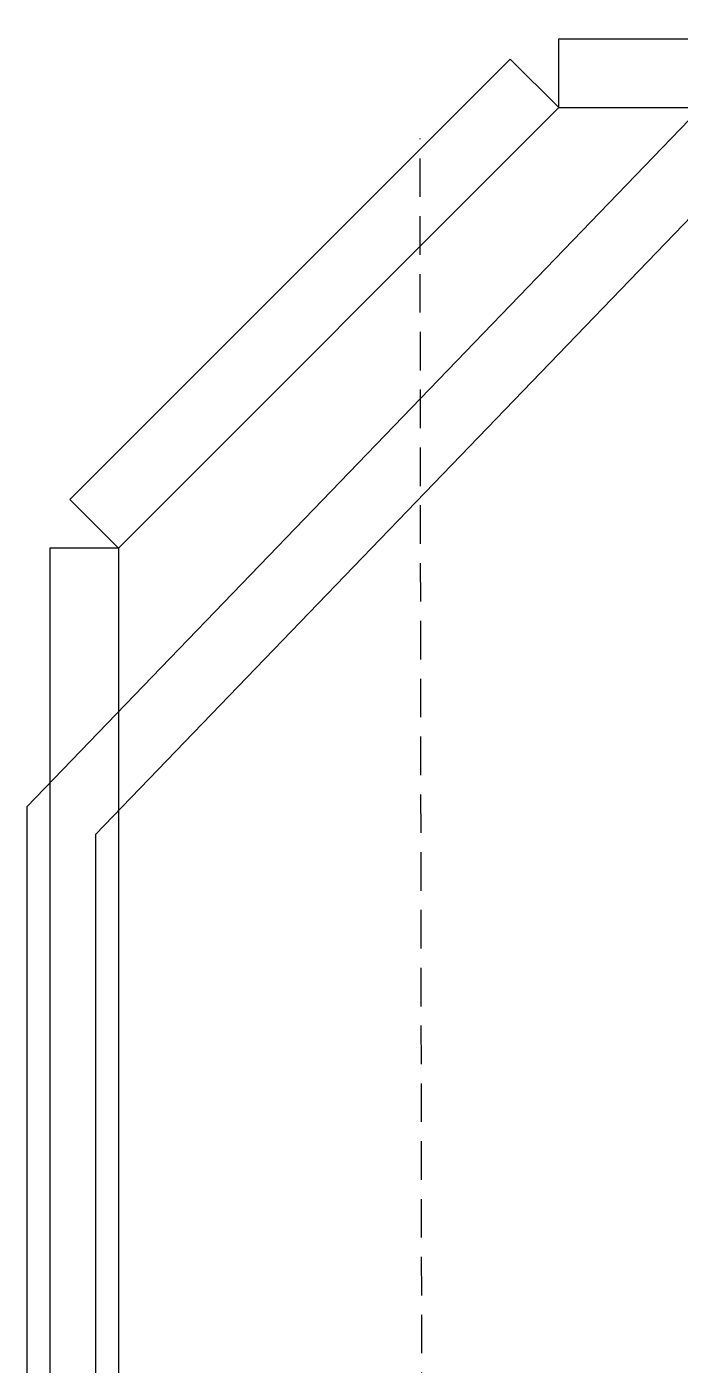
# Model space of a CAD drawing. Header units: millimetres. Extents: x 2822564 to 2991989, y -324396 to -253399.
# Drawn here: x 2909514 to 2910362, y -298304 to -296567 of the extents above; entities that cross this region are included whole.
import ezdxf

# ---------------------------------------------------------------- set-up
doc = ezdxf.new("R2010")
doc.units = ezdxf.units.MM
doc.linetypes.add('12017_XPLAN_GROUND$0$HIDDEN', pattern=[0.375, 0.25, -0.125])
doc.linetypes.add('HIDDEN', pattern=[0.375, 0.25, -0.125])
for name, color, linetype in [('Azbilt', 10, 'Continuous'), ('CANAL', 2, 'HIDDEN'), ('Runner', 30, 'Continuous')]:
    doc.layers.add(name, color=color, linetype=linetype)
doc.layers.add('KATCHIN', color=253, linetype='12017_XPLAN_GROUND$0$HIDDEN', lineweight=5)

# ---------------------------------------------------------------- blocks, each defined once
blk = doc.blocks.new('Azbilt UP25-N')
at = {"layer": 'Azbilt', "color": 85, "true_color": 0x58ba48}
for points in [[(1904952.6, -343395.9), (1903915.9, -343394.8), (1902940.1, -344406.9), (1902941.6, -349395), (1903944.9, -350381), (1907455.7, -350379.5), (1908444.8, -349378.9), (1908448, -348282.8)], [(1904952.5, -343484.9), (1903953.7, -343483.8), (1903029.1, -344442.8), (1903030.6, -349357.7), (1903981.3, -350292), (1907418.5, -350290.5), (1908355.9, -349342.3), (1908359, -348282.6)]]:
    blk.add_lwpolyline(points, dxfattribs=at)
blk = doc.blocks.new('Surgery Zone')
at = {"layer": 'KATCHIN', "color": 85, "ltscale": 1.1, "true_color": 0x58ba48}
blk.add_circle((1610637.8, -562746.7, 0), 2200, dxfattribs=at)

msp = doc.modelspace()

# ---------------------------------------------------------------- linework, layer by layer
at = {"layer": 'Runner', "ltscale": 10}
for p, q in [((2910204.1, -296583.2, 0), (2911596, -296583.2, 0)), ((2910204.1, -296672.2, 0), (2910204.1, -296583.2, 0)), ((2910141.1, -296609.3, 0), (2909569.7, -297180.8, 0)), ((2910204.1, -296672.2, 0), (2910141.1, -296609.3, 0)), ((2910204.1, -296672.2, 0), (2909632.6, -297243.7, 0)), ((2910204.1, -296672.2, 0), (2911596, -296672.2, 0)), ((2909632.6, -297243.7, 0), (2909569.7, -297180.8, 0)), ((2909543.6, -297243.7, 0), (2909543.6, -302641.1, 0)), ((2909632.6, -297243.7, 0), (2909543.6, -297243.7, 0)), ((2909632.6, -297243.7, 0), (2909632.6, -302641.1, 0))]:
    msp.add_line(p, q, dxfattribs=at)

# ---------------------------------------------------------------- block references
at = {"layer": 'Azbilt'}
msp.add_blockref('Azbilt UP25-N', (1006573.5, 46827.4), dxfattribs=at)

# ---------------------------------------------------------------- next in the draw order: block references
msp.add_blockref('Surgery Zone', (1301628.2, 262804.3, 0))

# ---------------------------------------------------------------- next in the draw order: linework, layer by layer
at = {"layer": 'CANAL', "ltscale": 200}
msp.add_lwpolyline([(2914509.1, -296729.9), (2914531.1, -302850), (2910032.6, -302863.1), (2910024, -296712.2)], dxfattribs=at)

doc.saveas('drawing.dxf')
